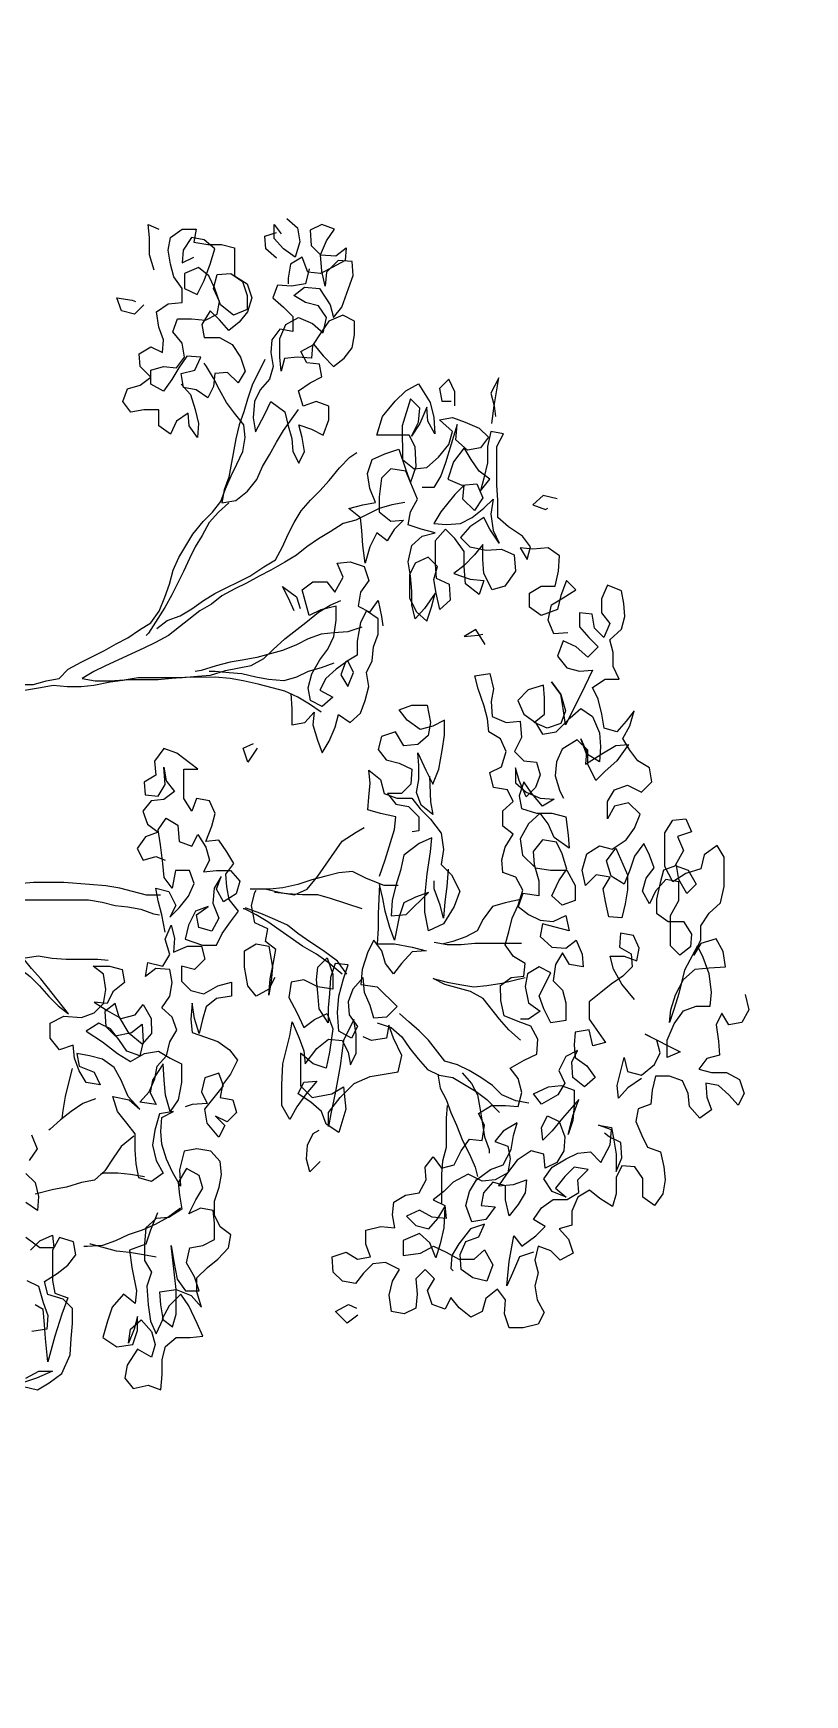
# Model space of a CAD drawing. Header units: inches. Extents: x 6322 to 85903, y -36042 to 7673.
# Drawn here: x 70141.79 to 70164.92, y -2011.66 to -1961.81 of the extents above; entities that cross this region are included whole.
import ezdxf

# ---------------------------------------------------------------- set-up
doc = ezdxf.new("R2010")
doc.units = ezdxf.units.IN
doc.header["$LTSCALE"] = 10
doc.linetypes.add('Amconstr', pattern=[9999, 9999, 0])
for name, color, linetype in [('1_tree', 3, 'Continuous'), ('CKS_PROPERTY LINE', 5, 'Continuous'), ('MS GATE', 1, 'Continuous')]:
    doc.layers.add(name, color=color, linetype=linetype)

# ---------------------------------------------------------------- blocks, each defined once
blk = doc.blocks.new('A$C0B2F7787')
at = {"layer": '1_tree'}
for points in [[(39.52, 188.849), (38.628, 189.056), (37.872, 188.645), (37.735, 187.89), (38.421, 187.477), (37.734, 187.134), (36.773, 187.273), (35.949, 187.342), (35.743, 186.587), (35.124, 186.107), (34.919, 186.862), (34.92, 187.755), (34.509, 188.51), (33.685, 188.786), (32.998, 188.443), (33.616, 187.893), (34.164, 187.275), (34.301, 186.52), (33.477, 186.589), (32.722, 186.864), (32.241, 186.178), (32.927, 185.56), (33.682, 185.491), (34.437, 185.147), (34.711, 184.391), (34.71, 183.568), (33.886, 183.362), (33.062, 183.295), (32.787, 182.54), (32.032, 182.403), (31.208, 182.747), (30.522, 183.091), (30.248, 183.846), (29.356, 184.053), (28.601, 184.122), (27.777, 183.986), (27.09, 183.506), (27.57, 182.819), (28.669, 182.818), (29.355, 182.337), (29.423, 181.582), (28.736, 181.239), (27.775, 181.24), (27.02, 181.035), (27.499, 180.279), (27.979, 179.661), (27.567, 178.975), (26.743, 178.632), (25.919, 178.633), (25.712, 177.878), (25.095, 178.428), (24.272, 178.703), (23.859, 177.949), (24.408, 177.399), (24.682, 176.644), (23.858, 176.438), (23.103, 176.645), (22.347, 176.44), (21.524, 176.578), (20.769, 176.99), (20.082, 176.648), (19.876, 175.756), (19.875, 174.932), (20.698, 174.657), (21.522, 174.724), (22.14, 174.243), (21.59, 173.557), (20.834, 173.352), (20.491, 172.666), (21.039, 171.979), (21.657, 171.498), (20.97, 171.155), (21.244, 170.4), (22.067, 170.125), (22.754, 170.536), (23.303, 169.986), (22.753, 169.438), (21.861, 169.507), (21.037, 169.439), (20.693, 168.753), (20.83, 167.998), (21.79, 167.86), (22.614, 168.065), (23.301, 168.476), (23.712, 167.652), (23.643, 166.897), (23.093, 166.348), (22.475, 165.868), (22.612, 165.113), (23.16, 164.563), (24.053, 164.494), (24.328, 165.317), (23.917, 166.004), (24.055, 166.759), (24.81, 166.484), (25.633, 166.483), (25.84, 167.375), (25.772, 168.199), (26.527, 168.061), (27.282, 168.129), (27.695, 168.815), (27.833, 169.639), (28.588, 170.05), (29.343, 169.981), (29.962, 170.461), (29.276, 170.942), (29.482, 171.697), (30.306, 172.108), (30.993, 172.588), (30.925, 173.343), (31.818, 173.479), (32.504, 173.136), (32.985, 173.89), (32.986, 174.714), (32.918, 175.469), (33.742, 175.674), (34.565, 175.468), (35.183, 174.987), (35.664, 175.81), (36.008, 176.565), (36.9, 176.632), (37.655, 176.22), (37.929, 175.465), (38.272, 174.64), (39.164, 174.434), (40.056, 174.433), (40.537, 175.05), (40.607, 175.805), (41.362, 175.873), (41.773, 175.186), (42.459, 174.705), (43.214, 174.911), (44.038, 175.116), (44.794, 175.458), (45.686, 175.732), (46.441, 175.319), (46.715, 174.564), (47.47, 174.495), (48.225, 174.7), (48.981, 175.18), (49.461, 174.562), (50.353, 174.561), (50.903, 175.178), (51.589, 174.834), (51.725, 174.01), (52.618, 173.804), (52.962, 174.49), (53.854, 174.764), (54.609, 174.42), (55.02, 173.733), (55.775, 173.663), (56.53, 173.457), (57.559, 173.113), (58.314, 172.906), (58.453, 173.798), (57.56, 174.005), (56.805, 173.868), (55.913, 173.938), (55.57, 174.762), (55.64, 175.586), (54.679, 175.655), (53.855, 175.244), (53.306, 175.794), (53.238, 176.549), (52.483, 176.755), (51.728, 176.482), (51.178, 175.933), (52.139, 175.52), (52.894, 175.314), (52.001, 175.314), (51.453, 175.933), (51.11, 176.757), (51.042, 177.581), (50.63, 176.894), (51.384, 176.276), (52.07, 175.795), (51.246, 175.521), (50.491, 175.659), (50.218, 176.552), (50.218, 177.444), (50.013, 178.268), (48.915, 178.406), (48.16, 178.476), (48.777, 177.583), (49.6, 177.239), (50.218, 176.758), (49.599, 176.072), (48.707, 175.592), (47.746, 175.73), (46.991, 176.486), (46.855, 177.378), (46.856, 178.339), (45.964, 178.821), (45.071, 178.822), (44.796, 178.067), (45.345, 177.448), (46.237, 177.86), (46.924, 178.339), (47.816, 178.064), (48.503, 177.72), (48.639, 176.896), (47.952, 176.348), (47.197, 176.417), (46.236, 176.693), (45.344, 176.693), (45.48, 175.732), (44.725, 175.458), (44.245, 176.077), (43.902, 176.763), (43.834, 177.519), (44.178, 178.273), (43.286, 178.48), (43.491, 177.656), (43.697, 176.901), (42.941, 176.764), (42.324, 177.451), (42.256, 178.275), (42.737, 178.892), (41.914, 179.236), (41.159, 179.306), (41.295, 178.482), (41.982, 178.069), (41.295, 177.658), (40.334, 177.522), (39.785, 178.071), (39.03, 178.278), (38, 178.279), (37.862, 177.387), (38.686, 176.974), (39.44, 176.699), (40.814, 177.384), (41.157, 176.697), (40.744, 176.011), (39.989, 175.875), (39.028, 176.081), (38.548, 176.768), (38.067, 176.082), (38.066, 175.602)], [(34.572, 182.744), (34.022, 181.921), (33.404, 181.372), (34.159, 181.303), (35.807, 181.713), (34.983, 181.92), (34.778, 182.744), (35.397, 183.498), (36.083, 183.841), (36.838, 183.634), (37.181, 182.948), (36.153, 185.008), (35.809, 184.253), (36.839, 184.252), (37.8, 184.663), (38.556, 185.212), (38.831, 185.966), (38.832, 186.79), (39.656, 186.858), (40.754, 186.72), (41.715, 186.376), (42.401, 186.032), (40.958, 185.278), (39.585, 184.936), (38.693, 184.662), (37.869, 184.388), (38.624, 184.456), (39.516, 184.73), (40.409, 185.21), (41.028, 185.896), (41.097, 186.719), (41.167, 187.68), (42.059, 187.542), (42.814, 187.13), (42.538, 186.238), (41.851, 185.826), (42.744, 186.237), (43.568, 186.237), (44.323, 186.717), (44.942, 187.402), (45.903, 187.607), (47.619, 187.606), (48.305, 187.193), (47.755, 186.439), (46.931, 186.234), (46.656, 185.341), (46.175, 184.587), (47.067, 184.105), (49.058, 184.104), (49.813, 184.583), (49.882, 185.339), (49.128, 185.682), (48.852, 184.859), (48.029, 185.203), (47.136, 184.723), (46.862, 185.479), (46.039, 185.96), (45.489, 185.411), (46.312, 184.93), (47.136, 184.792), (46.861, 184.037), (46.106, 183.832), (45.144, 183.627), (44.321, 183.627), (43.841, 184.314), (43.841, 185.207), (43.087, 185.688), (42.332, 185.62), (41.851, 185.003), (42.399, 184.453), (44.184, 184.451), (45.077, 184.931), (46.175, 184.93), (46.312, 184.175), (45.625, 183.558), (44.869, 183.215), (45.624, 182.803), (46.379, 183.008), (46.998, 183.488), (47.752, 183.212), (48.439, 182.869), (47.683, 182.32), (46.859, 182.046), (46.035, 181.704), (46.515, 180.948), (47.407, 180.673), (48.162, 181.221), (46.584, 181.909), (45.692, 181.91), (44.868, 181.774), (44.044, 181.568), (44.112, 180.813), (45.004, 180.606), (45.759, 180.468), (46.446, 180.88), (46.583, 180.056), (45.964, 179.439), (46.856, 179.232), (47.818, 179.506), (48.299, 180.26), (48.094, 181.016), (48.644, 181.839), (49.33, 182.319), (50.155, 182.661), (50.84, 181.974), (50.634, 181.15), (49.878, 180.739), (50.908, 180.738), (51.595, 181.15), (51.87, 181.904), (51.459, 182.729), (52.077, 183.346), (52.901, 183.208), (53.312, 182.521), (53.929, 182.04), (54.616, 181.627), (55.371, 182.039), (56.264, 182.312), (55.645, 181.832), (55.027, 181.284), (55.232, 180.528), (56.056, 180.39), (56.948, 180.184), (57.634, 179.84), (58.115, 180.594), (58.116, 181.418), (58.871, 181.074), (59.695, 181.074), (60.45, 180.867), (61.068, 181.553), (61.823, 181.758), (62.578, 181.689), (63.333, 181.551), (63.676, 180.727), (62.852, 180.384), (62.028, 180.385), (61.411, 180.866), (60.587, 180.524), (61.135, 179.974), (61.959, 179.836), (62.027, 179.081), (61.203, 179.081), (60.586, 179.631), (60.037, 180.181), (59.419, 179.564), (60.036, 178.877), (60.379, 178.121), (59.486, 177.779), (58.8, 178.329), (58.595, 179.084), (58.664, 179.839), (57.222, 179.154), (55.436, 178.263), (56.397, 178.125), (57.221, 177.987), (57.975, 177.437), (57.221, 177.987), (56.26, 178.262), (55.505, 177.988), (55.229, 177.165), (55.572, 176.409), (56.053, 177.027), (57.014, 177.026), (57.769, 176.957), (57.494, 176.064), (56.875, 175.447), (56.052, 175.791), (55.572, 176.478), (54.886, 176.891), (55.024, 177.714), (55.848, 178.537), (56.398, 179.154), (55.918, 179.841), (54.958, 180.254), (54.134, 180.324), (53.241, 180.256), (53.721, 179.5), (54.613, 179.156), (53.858, 179.5), (53.103, 179.432), (53.722, 180.393), (54.203, 181.216), (54.273, 181.971), (53.311, 181.285), (52.693, 180.599), (52.143, 180.051), (53.103, 179.569), (53.927, 179.569), (54.544, 178.95), (53.994, 178.058), (53.239, 177.716), (52.415, 177.648), (51.523, 177.923), (51.111, 178.13)], [(39.24, 182.328), (40.131, 181.572), (41.023, 181.091), (41.778, 180.884), (41.779, 181.708), (41.505, 182.463), (42.26, 182.6), (43.015, 182.256), (43.152, 181.501), (42.328, 181.433), (41.917, 182.119), (41.162, 182.189), (40.612, 181.64), (40.131, 180.954), (39.65, 180.337), (39.1, 179.651), (38.07, 179.652), (36.698, 180.614), (36.492, 179.859), (37.452, 179.652), (37.314, 178.829), (36.559, 178.761), (35.804, 178.83), (35.324, 179.517), (34.638, 179.998), (34.089, 179.381), (34.637, 178.694), (35.529, 178.624), (36.216, 178.967), (35.872, 178.281), (35.048, 177.87), (34.293, 178.214), (33.607, 177.802), (33.057, 176.842), (33.674, 176.361), (34.087, 177.253), (34.156, 178.008), (33.882, 178.763), (32.99, 178.764), (32.097, 178.696), (31.273, 178.422), (32.372, 178.696), (33.333, 179.038), (32.234, 178.078), (31.478, 177.461), (30.929, 176.913), (31.684, 176.843), (32.37, 177.186), (32.028, 177.873), (31.136, 178.217), (30.312, 178.149), (29.625, 177.737), (29.281, 177.051), (30.105, 176.982), (30.31, 176.227), (29.76, 175.403), (28.936, 174.786), (28.249, 174.306), (28.318, 175.199), (28.594, 175.954), (27.839, 175.886), (27.152, 175.474), (26.465, 174.926), (27.426, 174.719), (28.249, 174.718), (28.455, 173.963), (27.836, 173.414), (27.081, 173.278), (27.013, 174.102), (26.258, 173.553), (26.12, 172.73), (27.08, 172.385), (27.904, 172.591), (28.591, 173.002), (29.21, 173.825), (29.485, 174.58), (30.378, 175.06), (31.202, 175.196), (31.957, 175.401), (31.476, 174.578), (30.857, 174.098), (30.583, 174.853), (29.828, 174.991), (29.005, 174.855), (28.592, 174.1), (28.523, 173.345), (28.934, 172.521), (28.453, 171.629), (27.903, 171.08), (27.422, 170.463), (27.079, 171.15), (26.324, 171.219), (26.392, 170.395), (26.803, 169.64), (26.459, 168.885), (25.911, 169.435), (25.705, 170.19), (26.324, 170.739), (27.011, 171.15), (25.775, 171.082), (24.814, 170.877), (23.99, 170.603), (24.882, 170.259), (25.43, 169.641), (25.018, 168.68), (24.125, 168.681), (24.263, 169.711), (24.676, 170.466), (24.333, 171.221), (23.922, 171.976), (23.923, 172.869), (24.473, 173.486), (23.581, 173.967), (22.619, 173.625), (22.825, 172.801), (23.305, 172.114), (24.197, 172.045), (24.952, 172.387), (25.228, 173.142), (25.983, 173.485), (25.708, 172.661), (24.815, 171.976), (24.128, 171.564), (23.373, 171.496), (23.235, 171.634)], [(24.338, 176.369), (24.063, 175.546), (23.101, 175.135), (22.346, 174.792), (23.788, 174.928), (25.298, 175.202), (24.681, 175.683), (25.299, 176.506), (25.849, 177.054), (26.26, 176.368), (26.947, 176.848), (27.428, 177.534), (27.429, 178.357), (27.841, 179.043), (28.597, 178.974), (29.215, 179.591), (29.351, 178.767), (28.802, 178.219), (28.115, 177.67), (27.566, 178.288), (27.909, 177.464), (28.663, 176.983), (29.35, 177.463), (29.832, 178.286), (30.175, 178.973), (30.245, 179.728), (29.627, 180.346), (30.658, 180.894), (31.55, 180.962), (31.824, 180.207), (31.687, 180.962), (30.932, 181.1), (30.109, 181.238), (29.079, 181.239), (29.903, 181.581), (30.795, 181.512), (31.138, 180.825), (31.344, 180.55)], [(60.859, 178.395), (60.79, 177.572), (61.613, 177.228), (62.506, 177.433), (62.918, 178.119), (63.4, 178.873), (63.948, 178.324), (63.056, 177.981), (62.232, 177.776), (61.888, 176.816), (62.367, 176.129), (63.191, 176.128), (63.604, 176.814), (63.604, 177.638), (64.497, 177.843), (65.389, 177.911), (65.869, 177.224), (65.8, 176.331), (65.868, 175.576), (65.182, 175.989), (65.937, 176.194), (66.554, 175.713), (67.103, 174.889), (67.651, 174.27), (68.681, 174.269), (69.573, 174.2), (71.839, 174.198), (72.594, 174.609), (72.731, 173.854), (71.838, 173.649), (70.877, 173.65), (69.985, 173.444), (69.229, 173.239), (69.916, 173.788), (70.396, 173.17), (71.082, 172.688), (71.768, 172.276), (70.944, 171.659), (69.914, 171.317), (69.572, 172.141), (69.641, 173.033), (68.818, 173.377), (68.062, 172.897), (68.748, 172.21), (69.572, 172.278), (69.022, 171.729), (67.992, 170.906), (67.305, 170.495), (67.237, 171.25), (67.306, 172.074), (67.65, 172.76), (68.2, 173.446), (68.749, 173.995), (67.857, 173.858), (66.896, 173.996), (66.141, 174.34), (66.965, 173.79), (67.651, 173.447), (67.101, 172.623), (66.482, 172.075), (65.934, 172.624), (65.729, 173.586), (65.798, 174.478), (65.456, 175.233), (64.495, 175.303), (63.602, 174.686), (63.395, 173.931), (64.356, 173.45), (65.179, 173.38), (66.072, 173.379), (65.454, 172.899), (64.835, 172.282), (64.354, 171.665), (64.012, 172.626), (63.944, 173.45), (63.12, 173.176), (63.737, 172.352), (64.766, 172.282), (65.659, 172.281), (66.413, 171.732), (66.962, 171.182), (66.275, 170.565), (64.902, 170.566), (64.079, 170.635), (63.736, 171.391), (62.775, 171.46), (62.225, 170.843), (63.186, 170.636), (64.01, 170.498), (64.765, 170.703), (65.314, 170.154), (64.97, 169.399), (64.283, 169.056), (62.91, 169.058), (62.087, 169.47), (61.538, 170.089), (62.362, 170.362), (63.186, 170.568), (62.293, 169.951), (61.675, 169.402), (62.498, 169.195), (63.322, 169.195), (64.214, 169.125), (65.038, 168.987), (65.999, 169.192), (66.549, 169.809), (66.756, 170.564), (66.961, 169.74), (67.235, 168.985), (67.99, 169.122), (68.745, 169.533), (70.392, 168.845), (70.529, 167.952), (69.979, 167.404), (68.881, 167.267), (67.988, 167.268), (67.44, 167.955), (67.509, 168.71), (66.959, 168.162), (66.273, 167.75), (66.752, 167.132), (65.928, 166.721), (64.967, 166.447), (65.997, 166.309), (66.889, 166.24), (67.644, 166.17), (68.193, 165.483), (68.399, 166.307), (68.537, 167.062), (69.361, 166.718), (70.253, 166.58), (71.077, 166.854), (71.421, 167.608), (71.696, 168.432), (70.461, 168.845), (69.706, 169.12), (70.667, 169.462), (71.834, 169.393), (72.52, 169.049), (72.519, 167.127), (73.617, 167.469), (74.51, 168.223), (75.129, 168.841), (75.541, 169.595), (74.444, 170.283), (73.551, 170.489), (72.59, 170.559), (73.345, 170.146), (74.169, 170.077), (73.207, 169.666), (72.452, 169.186), (73.276, 169.597), (74.1, 169.665), (74.649, 169.116), (73.069, 168.636), (71.079, 168.638), (70.53, 169.325), (70.599, 170.08), (71.218, 170.766), (71.973, 171.383), (72.729, 171.589), (73.414, 170.833), (73.552, 171.588), (73.279, 172.343), (72.936, 173.167), (72.387, 173.717), (71.769, 173.237), (71.631, 172.482), (72.248, 171.795), (73.141, 171.863), (71.974, 171.521), (70.875, 171.178), (70.12, 170.904), (69.433, 170.493), (69.432, 169.807)], [(68.753, 177.77), (68.958, 176.946), (68.408, 176.329), (68.135, 177.084), (68.203, 177.222)], [(33.124, 176.087), (33.261, 175.332), (33.604, 174.507), (34.152, 173.958), (34.632, 173.271), (35.043, 172.584), (35.386, 171.897), (35.591, 171.142), (36.826, 170.18), (37.375, 169.63), (37.923, 169.012), (38.403, 168.462)], [(36.831, 175.603), (37.448, 174.916), (38.065, 174.366), (39.3, 173.404), (39.711, 172.648), (40.122, 171.138), (40.464, 170.451), (40.259, 171.275), (40.123, 172.03), (39.986, 172.854), (40.055, 173.609), (40.193, 174.501), (40.538, 175.874)], [(42.528, 175.666), (42.526, 172.92), (42.457, 172.097), (42.456, 171.273), (42.592, 170.518)], [(45.137, 175.595), (44.93, 174.703), (44.724, 173.948), (43.968, 173.4), (43.281, 173.057), (42.937, 172.371), (42.662, 171.616), (42.524, 171.067)], [(34.906, 172.172), (34.288, 172.722), (33.602, 173.066), (32.847, 173.204), (32.024, 173.342), (31.131, 173.48), (30.377, 173.755), (30.171, 173.756)], [(37.853, 167.159), (37.579, 167.983), (37.03, 168.601), (36.344, 169.082), (35.727, 169.563), (35.11, 170.113), (34.767, 170.8), (34.631, 171.623), (33.808, 172.997), (33.328, 173.615), (32.574, 174.371)], [(60.168, 173.522), (61.06, 172.972), (60.648, 172.286), (60.717, 173.11), (60.786, 173.384)], [(73.211, 173.922), (74.241, 174.058), (75.889, 174.331), (74.996, 173.852), (74.241, 174.058), (73.623, 174.128)], [(34.836, 170.731), (34.012, 170.869), (33.326, 171.213), (32.571, 171.488), (31.816, 171.832), (30.924, 172.176), (30.101, 172.589), (29.346, 172.933), (28.797, 173.07)], [(46.502, 167.288), (47.464, 167.63), (49.249, 168.178), (50.004, 168.246), (50.209, 167.353), (50.414, 166.598), (51.17, 166.666), (51.993, 166.734), (52.748, 166.664), (52.2, 167.351), (51.376, 167.558), (51.102, 168.313), (51.103, 169.206), (50.486, 169.687), (49.869, 170.305), (49.045, 170.924), (48.085, 171.062), (47.192, 170.925), (46.575, 171.544), (45.614, 172.025), (44.722, 171.683), (43.691, 171.066), (43.279, 170.174), (44.377, 169.967), (45.269, 169.966), (46.642, 170.102), (47.947, 170.307), (48.77, 170.375), (48.426, 169.62), (47.739, 168.728), (46.847, 168.523), (45.954, 168.249), (45.061, 168.044), (44.169, 167.976), (44.238, 168.869), (45.544, 170.172), (45.269, 169.417), (44.925, 168.731), (44.101, 168.457), (42.728, 168.184), (43.482, 167.908), (44.443, 167.633), (45.198, 167.495), (46.022, 167.288), (44.306, 167.221), (43.413, 167.222), (42.521, 167.154), (42.522, 168.184), (42.317, 169.214), (42.111, 170.038), (42.042, 169.214), (41.355, 168.597), (40.737, 168.117), (41.354, 167.636), (42.109, 167.429), (42.726, 166.948), (42.04, 166.606), (41.01, 166.263), (40.117, 166.195), (39.981, 167.157), (38.815, 168.325), (38.197, 167.707), (38.127, 166.952), (38.882, 166.746), (39.637, 166.402), (40.529, 166.332), (39.842, 165.715), (39.087, 165.441), (38.332, 165.511), (37.646, 165.992), (36.959, 165.649), (37.37, 164.894), (38.468, 164.824), (39.43, 164.892), (40.46, 165.165), (41.284, 165.439), (41.351, 164.684), (40.527, 164.41), (39.566, 164.343), (38.743, 164.275), (37.85, 164.275), (38.673, 163.726), (39.634, 163.656), (40.389, 163.587), (41.145, 163.655), (41.694, 164.203), (40.734, 164.547), (39.841, 164.548), (39.978, 163.656), (40.389, 162.832), (40.251, 162.077), (39.358, 161.94), (38.466, 162.421), (37.574, 162.834), (38.055, 163.451), (38.399, 164.206), (37.507, 164.55), (36.134, 164.346), (35.173, 164.141), (35.447, 163.385), (36.064, 162.63), (34.142, 162.631), (33.456, 163.318), (33.663, 164.485), (34.076, 165.171), (32.771, 165.31), (31.398, 164.899), (31.878, 164.144), (32.633, 163.868), (33.181, 163.25), (33.661, 162.494), (34.348, 162.837), (34.417, 163.592), (33.662, 162.975), (32.906, 162.427), (32.151, 162.015), (32.974, 161.534), (34.209, 161.533), (35.445, 161.6), (37.093, 162.011), (37.917, 162.147), (36.956, 162.56), (36.201, 162.835), (35.446, 162.905), (36.339, 163.59), (36.889, 164.276), (36.821, 165.1), (36.135, 165.444), (35.38, 165.582), (36.067, 165.925), (37.165, 165.924), (38.058, 165.785), (36.821, 165.169), (35.311, 164.964), (33.8, 164.691), (32.496, 164.418), (31.741, 164.281), (32.565, 164.28), (33.458, 164.966), (34.282, 165.789), (34.695, 166.75), (34.971, 168.397), (35.932, 168.602), (36.961, 168.12), (37.716, 167.845), (36.961, 167.709), (36.823, 166.816), (37.028, 166.336)], [(74.239, 171.724), (75.063, 171.724), (75.818, 171.38), (75.268, 170.831), (74.513, 170.969), (74.513, 171.518)], [(32.983, 171.282), (32.228, 171.214), (30.511, 171.215), (29.688, 171.01), (28.932, 170.942), (27.216, 170.944)], [(46.918, 171.338), (45.888, 171.27), (44.996, 171.133), (44.034, 171.066), (44.789, 170.859), (45.75, 170.515), (46.231, 170.514)], [(52.408, 170.234), (50.898, 170.304), (50.143, 170.442), (50.692, 169.755), (51.447, 169.48), (52.202, 169.617), (53.026, 169.616), (53.781, 169.547), (52.751, 170.028), (51.928, 170.441), (52.821, 170.783), (53.919, 170.988), (54.812, 171.124), (55.704, 171.124), (55.36, 170.437), (55.154, 169.683), (55.702, 168.927), (56.32, 168.446), (56.595, 169.201), (56.596, 170.093), (55.566, 170.3), (54.811, 170.163), (54.261, 169.546), (54.192, 168.722), (55.015, 168.241), (54.74, 167.418), (53.985, 167.212), (53.367, 167.693), (53.162, 168.449), (52.819, 169.204), (51.927, 169.136), (51.377, 168.588), (51.377, 167.764), (50.759, 168.245), (50.623, 169), (50.005, 169.619), (49.182, 169.619), (49.113, 169.208)], [(68.539, 168.778), (68.401, 168.023), (68.194, 167.268), (67.506, 165.896), (67.3, 165.141), (66.819, 164.386), (66.406, 163.7), (65.925, 163.014), (65.444, 162.397), (65.031, 161.711), (64.55, 160.887), (64.206, 160.201), (63.794, 159.447), (63.45, 158.76), (63.037, 158.006), (62.556, 157.388), (62.144, 156.702), (60.7, 154.85), (60.288, 154.095), (59.944, 153.409), (58.912, 151.145), (58.568, 150.459), (58.156, 149.773), (58.019, 150.528), (58.02, 151.42), (58.09, 152.244), (58.228, 153.068), (58.23, 155.676), (58.299, 156.568), (58.369, 157.323), (58.644, 158.216), (58.92, 159.726), (59.333, 160.48), (59.882, 161.029), (60.501, 161.715), (61.463, 162.95), (62.081, 163.704), (62.494, 164.39), (62.769, 165.008)], [(45.954, 168.387), (45.953, 167.563), (46.364, 166.533), (46.775, 165.709), (46.706, 164.885), (46.499, 164.13), (46.293, 163.307), (46.017, 162.483), (45.811, 161.591), (45.741, 160.836), (45.74, 159.669)], [(57.275, 162.061), (56.382, 162.13), (55.421, 162.131), (55.559, 162.886), (56.178, 163.435), (55.423, 163.367), (54.53, 163.642), (53.776, 163.918), (54.462, 164.329), (55.286, 164.671), (56.042, 164.877), (55.562, 165.563), (56.112, 166.181), (56.867, 166.455), (57.691, 166.66), (58.514, 166.522), (59.201, 166.864), (60.025, 166.932), (60.78, 167.206), (61.673, 167.205), (62.153, 166.518), (61.466, 166.176), (60.367, 165.971), (59.544, 165.972), (59.131, 165.286), (58.376, 165.012), (57.69, 165.424), (58.514, 165.767), (59.2, 165.423), (58.719, 164.737), (58.169, 164.12), (57.482, 163.777), (57.071, 164.532), (56.521, 163.915), (56.864, 163.228), (57.619, 163.09), (58.443, 163.296), (59.267, 163.775), (59.885, 164.255), (60.641, 164.598), (61.602, 164.734), (62.426, 164.733), (62.219, 163.841), (61.875, 163.155), (63.385, 162.742), (63.866, 163.359), (63.867, 164.183), (63.249, 164.664), (64.142, 165.144), (64.966, 164.8), (65.035, 165.555), (64.761, 166.379), (63.938, 166.654), (63.251, 166.174), (62.427, 166.038), (62.084, 166.724), (62.771, 167.204), (61.81, 167.411), (61.261, 167.48)], [(20.622, 166.007), (20.141, 165.39), (20.827, 164.703), (21.239, 165.458), (21.034, 165.938)], [(44.579, 166.26), (45.195, 164.406), (45.401, 163.651), (45.4, 162.758), (45.468, 161.866), (45.536, 161.111)], [(45.741, 160.63), (45.536, 161.454), (45.399, 162.278), (45.743, 163.033), (46.499, 163.65), (48.56, 165.089), (49.11, 165.913), (49.385, 166.393)], [(61.191, 166.245), (60.916, 165.421), (60.847, 164.598), (60.777, 163.843), (60.502, 163.088), (60.158, 162.402), (59.814, 161.578), (59.401, 160.068), (59.263, 159.313), (59.125, 158.49), (58.918, 157.666), (58.643, 156.774), (58.574, 156.431)], [(61.112, 154.163), (61.593, 154.781), (61.868, 155.535), (62.281, 156.222), (62.762, 156.908), (63.174, 157.594), (64.206, 159.652), (64.756, 160.475), (65.168, 161.161), (65.924, 161.573), (66.679, 161.915), (67.366, 162.258), (68.053, 162.669), (68.671, 163.218), (69.221, 163.766), (69.839, 164.315), (70.595, 164.932), (71.213, 165.549), (71.488, 165.961)], [(82.331, 163.136), (81.439, 162.931), (81.301, 162.108), (81.369, 161.284), (80.613, 161.01), (80.065, 161.628), (79.516, 162.178), (78.624, 162.179), (78.76, 161.424), (78.142, 160.944), (77.387, 160.876), (76.563, 161.014), (75.808, 160.808), (75.19, 160.26), (74.503, 159.917), (73.542, 159.849), (72.718, 159.988), (73.748, 160.536), (74.504, 160.878), (73.887, 161.703), (73.063, 161.909), (72.308, 162.116), (71.553, 162.185), (70.867, 162.529), (71.554, 162.872), (72.377, 162.734), (73.132, 162.527), (72.858, 163.282), (72.516, 163.969), (73.409, 164.312), (74.232, 164.311), (74.506, 163.555), (74.231, 162.801), (75.123, 162.525), (75.604, 163.211), (75.948, 163.897), (76.703, 163.759), (76.771, 163.004), (77.457, 162.66), (77.87, 163.415), (77.184, 163.965), (76.566, 164.583), (77.048, 165.201), (77.666, 165.681), (78.421, 165.817), (79.245, 165.816), (79.587, 165.13), (79.243, 164.306), (78.556, 163.826), (77.801, 163.346), (77.046, 163.279), (77.114, 162.455), (77.044, 161.7), (76.289, 161.494), (77.113, 161.425), (78.211, 161.424), (79.035, 161.766), (79.448, 162.521), (79.105, 163.345), (78.557, 163.964), (79.449, 164.169), (80.135, 163.688), (80.34, 162.932), (80.752, 162.245), (81.233, 162.863), (81.165, 163.755), (80.204, 164.374), (79.45, 164.581), (80.068, 165.061), (81.166, 165.471), (81.922, 165.745), (82.746, 165.676), (82.813, 164.852), (82.126, 164.166), (81.303, 164.098), (82.195, 163.892), (83.156, 163.822), (83.98, 164.165), (84.667, 164.644), (84.941, 163.889), (84.597, 163.203), (83.704, 163.272), (83.156, 163.822), (83.088, 164.715), (83.569, 165.332), (82.814, 165.264), (82.401, 164.509), (82.057, 163.823), (82.125, 163.068), (83.017, 162.724), (82.605, 162.038), (81.781, 161.901), (81.438, 161.902)], [(40.734, 165.371), (41.489, 164.821), (42.106, 163.997), (42.586, 163.241), (43.134, 162.486), (43.614, 161.868), (43.957, 161.112), (44.299, 160.288), (44.573, 159.533), (44.642, 159.395)], [(40.734, 165.097), (41.42, 164.272), (41.9, 163.585), (42.379, 162.761), (43.819, 160.7), (44.23, 160.014), (44.573, 159.327), (44.573, 159.258)], [(29.681, 163.802), (29.063, 163.185), (29.817, 162.979), (30.641, 163.046), (31.328, 163.389), (31.534, 163.732)], [(56.178, 163.847), (56.658, 163.16), (57.069, 162.473), (57.412, 161.718), (57.617, 160.962), (57.822, 160.138), (58.027, 159.246), (58.164, 158.491), (58.232, 157.598), (58.23, 155.813), (58.161, 155.058), (58.091, 154.235), (58.09, 152.45), (57.952, 151.42), (57.745, 150.46), (57.675, 149.704), (57.675, 148.881), (57.742, 148.057), (57.605, 147.302), (57.19, 144.831)], [(59.062, 164.599), (58.787, 163.844), (58.58, 163.089), (58.236, 162.403), (58.03, 161.648), (58.097, 160.756), (58.234, 160.001), (58.439, 159.177), (58.507, 158.422), (58.575, 157.598), (58.575, 157.255)], [(62.149, 162.262), (62.904, 161.919), (63.59, 161.575), (62.973, 162.399), (62.286, 162.606)], [(76.975, 160.533), (75.464, 159.779), (74.64, 159.505), (73.884, 159.3), (73.129, 159.026), (72.305, 158.821), (70.039, 158.411), (69.284, 158.137), (68.529, 158.001), (68.667, 158.824), (69.217, 159.51), (69.904, 160.059), (70.659, 160.401), (71.346, 160.813), (72.101, 161.224), (72.788, 161.635), (73.475, 162.115), (74.025, 162.526)], [(85.282, 161.829), (84.733, 162.448), (83.91, 162.586), (83.017, 162.312), (83.497, 161.625), (84.114, 161.075), (84.938, 161.075), (84.389, 161.487)], [(40.524, 161.115), (39.838, 160.773), (39.425, 160.018), (40.043, 159.537), (41.141, 159.33), (42.102, 159.329), (42.514, 160.015), (42.378, 160.77), (41.142, 160.977), (40.318, 160.91), (39.494, 160.773), (40.456, 160.841), (41.417, 161.046), (42.172, 161.182), (42.652, 160.564), (43.407, 160.701), (43.75, 159.945), (44.779, 159.738), (45.534, 159.944), (45.672, 160.012)], [(82.947, 161.214), (83.496, 160.595), (84.251, 160.526), (84.458, 161.212)], [(54.047, 160.073), (53.222, 159.525), (54.046, 159.249), (54.321, 159.867)], [(75.529, 155.592), (74.911, 156.141), (74.019, 156.417), (73.196, 156.623), (72.372, 156.556), (73.058, 156.074), (73.813, 156.005), (73.332, 155.319), (72.576, 154.977), (73.056, 154.29), (74.017, 154.289), (74.016, 153.396), (73.878, 152.641), (74.496, 152.16), (75.251, 152.434), (75.458, 153.189), (75.939, 153.806), (76.556, 153.188), (77.311, 153.119), (77.724, 153.805), (77.381, 154.492), (78.136, 154.56), (78.891, 154.284), (79.783, 154.146), (80.264, 154.832), (80.334, 155.656), (81.158, 155.655), (81.844, 155.174), (82.598, 154.967), (83.422, 154.829), (84.177, 154.966), (84.658, 155.652), (84.659, 156.476), (83.904, 156.339), (83.767, 157.163), (83.768, 157.987), (83.563, 158.742), (81.915, 158.743), (81.436, 159.499), (80.612, 159.774), (79.788, 159.501), (79.17, 159.021), (78.689, 158.403), (79.306, 157.853), (79.855, 157.304), (79.031, 156.824), (78.276, 156.962), (78.276, 157.854), (77.865, 158.61), (77.111, 159.091), (76.287, 159.366), (75.6, 158.955), (76.217, 158.337), (76.148, 157.582), (75.393, 157.514), (74.706, 157.171), (75.186, 156.484), (75.323, 155.729), (76.146, 155.591), (76.353, 156.415), (77.108, 156.757), (77.176, 155.933), (76.489, 155.453), (75.803, 155.042), (75.116, 154.562), (75.527, 153.807), (76.351, 153.806), (76.557, 154.561), (76.489, 155.316), (77.108, 155.796), (77.931, 155.658), (78.617, 155.108), (79.372, 155.382), (79.373, 156.206), (79.305, 157.03), (79.649, 157.716), (80.404, 157.852), (81.159, 157.509), (81.983, 157.714), (82.053, 158.537), (81.573, 159.224), (80.749, 159.5), (79.925, 159.5), (79.581, 158.677), (80.199, 157.921), (81.159, 157.577), (81.914, 157.233), (82.394, 156.615), (82.05, 155.792), (81.158, 155.792), (80.815, 156.548), (81.639, 156.959), (82.601, 157.301), (83.493, 157.575), (84.042, 156.957), (84.178, 156.202), (83.423, 155.722), (82.668, 155.654), (83.012, 156.34)], [(26.652, 154.195), (25.622, 153.784), (24.798, 153.51), (24.454, 152.549), (23.424, 152.688), (22.051, 152.963), (21.296, 152.895), (21.845, 152.209), (21.089, 151.523), (20.265, 151.249), (19.304, 150.975), (18.755, 151.799), (18.894, 152.76), (19.718, 153.034), (20.541, 153.033), (19.786, 152.828), (18.962, 152.486), (19.786, 152.622), (20.336, 153.24), (19.65, 153.858), (18.895, 154.065), (18.139, 153.859), (18.619, 153.035), (17.658, 152.418), (16.902, 152.282), (16.285, 152.763), (16.492, 153.655), (16.218, 154.41), (17.11, 154.478), (18.003, 154.477), (18.758, 154.683), (19.308, 155.3), (19.308, 156.124), (19.378, 156.879), (20.133, 156.535), (21.162, 156.053), (21.848, 155.572), (21.161, 154.886), (20.405, 154.475), (19.925, 155.093), (20.681, 155.299), (22.122, 155.297), (24.73, 155.02), (23.77, 155.158), (22.74, 155.365), (22.054, 155.847), (22.055, 156.67), (22.878, 156.395), (23.702, 155.914), (24.594, 156.119), (24.732, 156.874), (25.076, 157.56), (26.037, 157.559), (26.792, 157.49), (26.929, 156.734), (26.585, 156.048), (27.409, 156.459), (28.096, 156.871), (28.851, 156.664), (29.262, 155.909), (28.438, 155.429), (27.683, 155.498), (26.859, 155.636), (26.378, 154.882), (26.308, 154.126), (25.759, 153.509), (24.798, 153.441), (23.837, 153.442), (23.151, 153.855), (22.327, 153.581), (21.228, 153.651), (20.267, 153.789), (19.513, 154.133), (20.405, 154.544), (21.229, 154.406), (21.984, 154.336), (22.122, 155.297), (21.78, 156.19), (21.094, 156.808), (21.986, 156.533), (22.81, 156.532), (23.428, 157.15), (23.909, 157.767), (24.596, 158.384), (25.351, 158.521), (25.831, 157.902), (26.518, 157.559), (27.341, 157.558), (28.165, 157.832), (28.921, 157.968), (29.676, 157.899), (30.293, 157.349), (30.429, 156.525), (30.291, 155.77), (29.193, 155.497), (28.232, 155.566), (29.055, 155.085), (29.81, 154.741), (30.702, 154.466), (31.457, 154.396), (32.281, 154.464), (32.625, 155.15), (32.487, 154.327), (31.525, 154.053), (30.633, 153.917), (29.741, 154.123), (28.986, 154.536), (28.505, 153.85), (28.71, 153.095), (29.534, 152.957), (30.357, 152.887), (31.318, 152.886), (31.936, 152.405), (32.622, 151.855), (33.514, 151.58), (33.309, 152.541), (32.76, 153.16), (33.515, 152.472), (34.475, 152.06), (35.23, 151.647), (35.71, 150.96), (35.915, 150.205), (36.052, 149.45), (35.297, 149.588), (34.954, 150.48), (34.2, 150.824), (34.336, 150), (35.022, 149.588), (35.777, 149.313), (36.532, 149.243), (36.257, 148.42), (36.943, 147.87), (37.835, 147.869), (38.248, 148.693), (38.18, 149.722), (38.455, 150.477), (39.005, 151.026), (39.829, 151.162), (40.721, 151.024), (41.201, 150.406), (41.202, 151.367), (40.997, 152.122), (40.242, 152.26), (39.692, 151.574), (39.005, 151.232), (39.073, 150.477), (38.593, 151.232), (38.114, 152.056), (38.32, 152.88), (38.939, 153.36), (38.115, 153.841), (37.223, 153.842), (36.605, 153.293), (37.222, 152.538), (38.251, 151.919), (39.006, 151.712), (38.525, 151.095), (37.632, 151.164), (37.084, 151.714), (37.29, 152.675), (37.771, 153.292), (36.742, 153.362), (35.918, 153.157), (36.192, 152.401), (36.878, 151.92), (37.495, 151.439), (37.838, 150.752), (37.357, 149.998), (36.74, 150.959), (36.054, 151.852), (35.574, 152.608), (36.055, 153.431), (36.194, 154.255), (35.782, 154.942), (35.44, 155.628), (34.341, 155.629), (33.311, 155.424), (32.625, 154.944), (33.585, 154.669), (34.478, 154.6), (35.439, 154.53), (34.477, 153.913), (33.722, 153.776), (33.036, 154.12), (33.172, 153.159), (33.79, 153.708), (34.546, 154.05), (35.301, 154.187), (35.919, 154.735), (36.743, 154.941), (37.43, 155.352), (38.185, 155.077), (38.734, 154.458), (39.42, 154.938), (40.244, 155.075), (40.999, 154.937), (41.067, 154.113), (40.586, 153.496), (41.41, 153.632), (41.205, 154.525), (41.892, 154.936), (42.784, 154.661), (43.608, 155.003), (42.853, 155.21), (42.029, 155.142), (42.373, 155.965), (42.374, 156.789), (41.619, 156.996), (41.001, 156.378), (41.206, 155.623), (40.314, 155.624), (39.765, 156.174), (39.56, 156.929), (40.041, 157.752), (40.248, 158.576), (39.424, 158.576), (39.286, 157.684), (38.805, 157.067), (38.049, 156.862), (37.225, 156.656), (38.118, 156.381), (39.01, 156.243), (38.049, 156.175), (37.294, 156.244), (36.746, 157.755), (36.266, 158.442), (35.649, 158.923), (34.825, 158.512), (34.206, 158.032), (33.451, 157.895), (33.314, 158.651), (32.56, 158.857), (32.01, 158.309), (32.352, 157.622), (31.804, 158.172), (31.117, 157.829), (31.94, 157.142), (32.764, 157.004), (34.138, 158.101), (34.893, 157.825), (34.617, 157.002), (33.793, 156.797), (33.107, 157.141), (33.038, 156.248), (32.9, 155.837)], [(43.196, 154.66), (44.225, 154.453), (45.049, 154.247), (45.804, 154.109), (45.598, 154.864), (44.775, 155.277), (44.088, 154.934), (44.638, 155.483), (45.325, 156.031), (46.08, 156.374), (46.835, 156.098), (46.834, 155.275), (45.805, 155.07), (46.422, 154.589), (47.246, 154.519), (48.344, 154.381), (49.236, 154.243), (49.923, 154.723), (49.512, 155.41), (48.551, 155.479), (48.277, 156.234), (48.964, 156.577), (48.209, 157.058), (47.454, 157.265), (46.767, 156.922), (46.837, 157.677), (46.837, 158.501), (46.22, 159.051), (45.465, 158.845), (44.984, 158.091), (45.738, 157.678), (46.494, 157.952), (45.807, 157.541), (44.914, 157.473), (44.022, 157.817), (43.267, 157.406), (43.472, 156.651), (44.227, 156.513), (44.708, 157.199), (44.433, 156.444), (43.609, 156.033), (42.785, 155.828), (42.443, 156.858), (42.443, 157.681), (43.13, 158.024), (43.817, 158.504), (44.435, 158.984), (45.121, 158.434), (45.876, 158.296), (46.631, 158.227), (47.25, 158.707), (47.936, 158.294), (48.622, 157.813), (48.552, 157.058), (49.445, 157.4), (50.2, 157.606), (50.955, 157.262), (51.092, 156.506), (50.336, 156.232), (51.091, 155.751), (52.807, 155.75), (52.808, 156.573), (53.768, 155.337), (54.042, 154.582), (53.286, 154.033), (52.462, 154.103), (52.05, 153.416), (51.295, 153.486), (51.227, 154.241), (51.914, 154.652), (52.943, 154.583), (52.12, 154.721), (51.502, 155.202), (51.021, 154.584), (50.952, 153.829), (50.334, 153.349), (49.579, 153.625), (49.099, 154.243), (48.824, 153.488), (48.137, 153.008), (47.451, 153.352), (47.657, 154.107), (47.452, 154.656)], [(57.809, 146.066), (57.81, 146.89), (58.017, 147.645), (58.155, 148.4), (58.704, 148.948), (59.117, 149.703), (59.805, 151.075), (60.217, 151.762), (60.561, 152.448), (61.042, 153.134), (61.455, 153.82), (62.142, 154.3), (62.966, 154.642), (63.721, 154.916), (64.545, 155.121), (65.3, 155.464), (66.674, 156.286), (67.43, 156.903), (67.979, 157.452), (68.597, 157.932), (69.353, 158.206), (70.108, 158.548), (70.795, 158.891), (71.55, 159.233), (72.374, 159.37), (73.129, 159.301), (73.815, 158.751), (74.433, 158.27), (75.187, 157.857), (75.874, 157.513), (76.56, 157.101), (76.765, 156.963)], [(68.529, 158.412), (67.98, 157.795), (67.361, 157.247), (66.606, 156.835), (65.919, 156.424), (65.232, 156.082), (64.477, 155.739), (63.103, 155.054), (62.348, 154.643), (60.837, 153.683), (60.699, 153.546)], [(26.928, 155.567), (26.378, 154.813), (25.965, 154.058), (25.621, 153.303), (25.346, 152.48), (25.002, 151.725), (24.727, 150.97), (24.657, 150.078), (24.657, 149.872)], [(24.043, 154.129), (24.18, 153.373), (24.316, 152.549), (24.384, 151.794), (24.795, 150.284), (24.795, 150.215)], [(46.059, 133.515), (46.06, 134.476), (45.718, 135.3), (45.514, 137.565), (45.515, 138.389), (45.378, 139.213), (45.242, 139.968), (45.242, 140.792), (45.174, 141.616), (45.175, 142.44), (45.107, 143.263), (45.114, 150.128), (44.977, 150.952), (44.772, 151.707), (44.704, 152.462), (44.567, 153.217), (44.293, 153.973), (44.225, 154.316)], [(45.392, 154.384), (45.391, 153.56), (45.597, 152.736), (45.802, 151.981), (45.938, 151.157), (46.006, 150.196), (46.142, 148.685), (46.14, 146.901), (45.932, 144.635), (45.931, 143.606), (45.999, 142.645), (46.136, 141.752), (46.133, 138.389), (46.542, 136.123), (46.61, 135.368), (46.747, 134.544), (46.883, 133.789), (47.157, 133.171)], [(82.254, 154.007), (83.146, 153.731), (84.176, 153.73), (84.931, 153.661), (84.657, 154.279)], [(28.779, 153.438), (28.916, 152.614), (28.984, 151.859), (28.983, 151.035), (28.914, 150.829)], [(80.194, 153.391), (79.645, 152.842), (79.85, 152.087), (80.605, 151.811), (80.468, 152.704), (80.4, 152.91)], [(31.181, 152.818), (30.563, 152.063), (29.876, 151.583), (29.12, 151.104), (28.57, 150.486), (28.432, 149.731), (28.157, 148.839), (28.019, 148.084), (27.743, 146.986)], [(44.831, 141.204), (44.351, 142.097), (43.872, 143.059), (43.323, 143.745), (42.774, 144.295), (42.157, 144.845), (41.608, 145.395), (41.128, 146.013), (40.58, 146.7), (40.031, 147.249), (39.414, 147.799), (38.865, 148.349), (38.385, 148.967), (40.443, 147.318), (41.06, 146.768), (41.678, 146.287), (41.816, 147.179), (41.679, 148.003), (41.612, 148.827), (41.613, 150.68), (41.545, 151.298)], [(33.376, 150.55), (33.1, 149.796), (32.619, 149.11), (32.138, 148.492), (31.588, 147.875), (31.52, 147.806)], [(31.244, 146.777), (30.421, 147.121), (29.734, 146.641)], [(28.979, 146.436), (28.43, 146.985), (27.606, 147.192), (26.783, 147.124), (27.262, 146.437)], [(24.448, 146.714), (24.998, 147.263), (25.342, 148.018), (24.587, 148.087), (24.586, 147.264), (25.203, 146.439)], [(22.663, 146.51), (22.321, 147.197), (21.36, 147.472), (20.605, 147.748), (19.781, 147.68), (19.643, 146.788)], [(16.897, 146.447), (17.31, 147.202), (17.31, 148.025), (16.898, 147.065), (16.622, 146.241)], [(16.416, 146.31), (16.211, 147.134), (16.624, 147.82), (17.174, 148.575), (18.272, 149.054), (19.233, 149.122), (20.126, 149.19), (21.018, 149.189), (21.567, 148.639), (21.841, 147.747), (22.596, 147.54), (23.077, 148.295), (23.558, 148.912), (24.176, 149.392), (24.931, 149.254), (25.205, 148.43), (24.449, 148.019), (22.665, 148.02), (21.91, 148.158), (21.636, 148.914), (20.674, 148.571), (19.37, 148.161), (17.859, 147.75), (19.232, 147.612), (20.056, 147.542), (20.948, 147.473), (21.222, 146.992)], [(35.159, 149.176), (34.404, 148.971), (33.511, 148.766), (32.687, 148.629), (32.207, 148.561)]]:
    blk.add_lwpolyline(points, dxfattribs=at)
blk = doc.blocks.new('A$C065A3FC7')
at = {"layer": '1_tree', "xscale": -0.1192333333347502, "yscale": 0.1192333333349051, "zscale": 0.1192333333347811}
blk.add_blockref('A$C0B2F7787', (214.117, 388.054), dxfattribs=at)
blk = doc.blocks.new('admin enlclave road')
at = {"layer": 'CKS_PROPERTY LINE', "color": 0, "lineweight": -3, "xscale": 0.10000000000013, "yscale": 0.10000000000013, "zscale": 0.10000000000013, "rotation": 277.8258493161042}
blk.add_blockref('A$C065A3FC7', (44802.2137, -5330.2059), dxfattribs=at)

msp = doc.modelspace()

# ---------------------------------------------------------------- block references
at = {"layer": 'MS GATE', "linetype": 'Amconstr', "lineweight": 25, "xscale": 42.66674600251998, "yscale": 42.66674600251998, "zscale": 42.66674600251998, "rotation": 352.174150691152}
msp.add_blockref('admin enlclave road', (-1794383.54152, 484490.75316), dxfattribs=at)

# ---------------------------------------------------------------- next in the draw order: linework, layer by layer
at = {"linetype": 'Amconstr', "lineweight": 25}
msp.add_circle((60708.4733, -17819.81171), 18222, dxfattribs=at)

doc.saveas('drawing.dxf')
